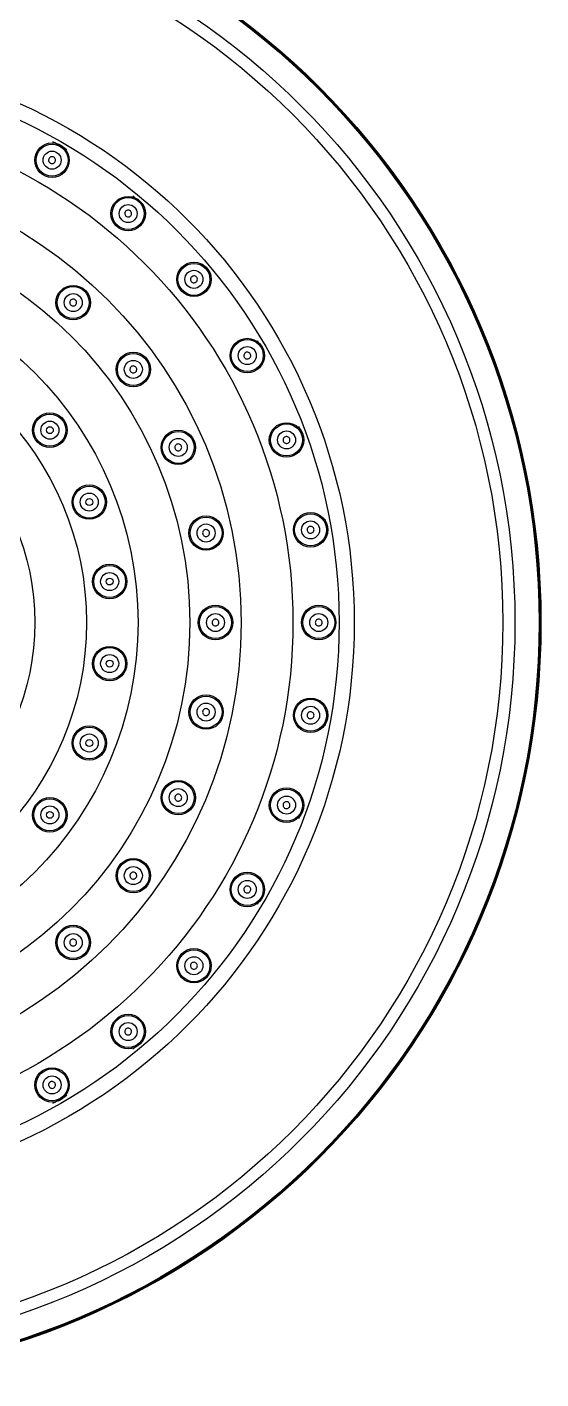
# Model space of a CAD drawing. Header units: millimetres. Extents: x -7413 to 64677, y 6112 to 38711.
# Drawn here: x 49507.6 to 49582.3, y 18202.7 to 18398.9 of the extents above; entities that cross this region are included whole.
import ezdxf

# ---------------------------------------------------------------- set-up
doc = ezdxf.new("R2010")
doc.units = ezdxf.units.MM
doc.header["$LTSCALE"] = 100
doc.layers.add('F-HAT', color=251, linetype='Continuous')
doc.layers.add('내부벽체선', color=3, linetype='Continuous')

# ---------------------------------------------------------------- blocks, each defined once
blk = doc.blocks.new('천정도')
at = {"layer": 'F-HAT', "color": 251}
for p, q in [((76861.98, 18170.64), (76861.91, 18170.88)), ((76852, 18162.74), (76852.3, 18162.82)), ((76856.28, 18144.99), (76856.43, 18144.84)), ((76859.5, 18141.77), (76859.62, 18141.65))]:
    blk.add_line(p, q, dxfattribs=at)
for centre, radius in [((76815.59, 18189.22), 109.79), ((76815.59, 18189.22), 109.68), ((76815.59, 18189.22), 109.53), ((76815.59, 18189.22), 106.01), ((76815.59, 18189.22), 104.26), ((76815.59, 18189.22), 82.66), ((76815.59, 18189.22), 80.46), ((76815.59, 18189.22), 73.76), ((76854.34, 18256.33), 2.5), ((76854.34, 18256.33), 2.32), ((76854.34, 18256.33), 1.31), ((76815.59, 18189.22), 66.24), ((76865.4, 18248.58), 2.5), ((76865.4, 18248.58), 2.32), ((76865.4, 18248.58), 1.31), ((76815.59, 18189.22), 58.76), ((76815.59, 18189.22), 51.24), ((76874.96, 18239.03), 2.5), ((76874.96, 18239.03), 2.32), ((76874.96, 18239.03), 1.31), ((76857.41, 18235.66), 2.5), ((76857.41, 18235.66), 2.32), ((76857.41, 18235.66), 1.31), ((76815.59, 18189.22), 43.76), ((76882.71, 18227.97), 2.5), ((76882.71, 18227.97), 2.32), ((76866.15, 18225.95), 2.5), ((76866.15, 18225.95), 2.32), ((76882.71, 18227.97), 1.31), ((76866.15, 18225.95), 1.31), ((76815.59, 18189.22), 36.24), ((76854.02, 18217.14), 2.5), ((76854.02, 18217.14), 2.32), ((76854.02, 18217.14), 1.31), ((76854.02, 18217.14), 0.5), ((76872.68, 18214.64), 2.5), ((76872.68, 18214.64), 2.32), ((76888.41, 18215.72), 2.5), ((76888.41, 18215.72), 2.32), ((76888.41, 18215.72), 1.31), ((76872.68, 18214.64), 1.31), ((76859.75, 18206.7), 2.5), ((76859.75, 18206.7), 2.32), ((76859.75, 18206.7), 1.31), ((76859.75, 18206.7), 0.5), ((76876.72, 18202.21), 2.5), ((76876.72, 18202.21), 2.32), ((76891.91, 18202.67), 2.5), ((76891.91, 18202.67), 2.32), ((76876.72, 18202.21), 1.31), ((76891.91, 18202.67), 1.31), ((76862.71, 18195.17), 2.5), ((76862.71, 18195.17), 2.32), ((76862.71, 18195.17), 1.31), ((76862.71, 18195.17), 0.5), ((76878.09, 18189.22), 2.5), ((76878.09, 18189.22), 2.32), ((76893.09, 18189.22), 2.5), ((76893.09, 18189.22), 2.32), ((76878.09, 18189.22), 1.31), ((76893.09, 18189.22), 1.31), ((76862.71, 18183.26), 2.5), ((76862.71, 18183.26), 2.32), ((76862.71, 18183.26), 1.31), ((76862.71, 18183.26), 0.5), ((76876.72, 18176.22), 2.5), ((76876.72, 18176.22), 2.32), ((76876.72, 18176.22), 1.31), ((76891.91, 18175.76), 2.5), ((76891.91, 18175.76), 2.32), ((76891.91, 18175.76), 1.31), ((76859.75, 18171.73), 2.5), ((76859.75, 18171.73), 2.32), ((76859.75, 18171.73), 1.31), ((76859.75, 18171.73), 0.5), ((76872.68, 18163.8), 2.5), ((76872.68, 18163.8), 2.32), ((76854.02, 18161.3), 2.5), ((76854.02, 18161.3), 2.32), ((76872.68, 18163.8), 1.31), ((76888.41, 18162.71), 2.5), ((76888.41, 18162.71), 2.32), ((76888.41, 18162.71), 1.31), ((76854.02, 18161.3), 1.31), ((76854.02, 18161.3), 0.5), ((76866.15, 18152.48), 2.5), ((76866.15, 18152.48), 2.32), ((76866.15, 18152.48), 1.31), ((76882.71, 18150.47), 2.5), ((76882.71, 18150.47), 2.32), ((76882.71, 18150.47), 1.31), ((76857.41, 18142.77), 2.5), ((76857.41, 18142.77), 2.32), ((76857.41, 18142.77), 1.31), ((76874.96, 18139.4), 2.5), ((76874.96, 18139.4), 2.32), ((76874.96, 18139.4), 1.31), ((76865.4, 18129.85), 2.5), ((76865.4, 18129.85), 2.32), ((76865.4, 18129.85), 1.31), ((76854.34, 18122.1), 2.5), ((76854.34, 18122.1), 2.32), ((76854.34, 18122.1), 1.31)]:
    blk.add_circle(centre, radius, dxfattribs=at)
for start, end in [(59.2118, 60.8674), (49.3828, 50.7709), (39.2273, 40.6163), (30.0033, 30.7866), (19.9989, 20.8672), (9.2872, 10.8366), (359.3197, 0.6798), (349.1614, 350.7115), (339.1308, 340.0011), (329.2118, 329.9967), (319.3828, 320.7709), (309.2273, 310.6163), (299.1305, 300.7866)]:
    blk.add_arc((76815.59, 18189.22), 79.87, start, end, dxfattribs=at)
for points, knots in [([(76854.59, 18256.76), (76854.52, 18256.8), (76854.38, 18256.85), (76854.15, 18256.81), (76853.96, 18256.68), (76853.84, 18256.48), (76853.83, 18256.26), (76853.91, 18256.04), (76854.02, 18255.94), (76854.09, 18255.9)], [0, 0, 0, 0, 0.222134, 0.444291, 0.666477, 0.888675, 1.110861, 1.333018, 1.555152, 1.555152, 1.555152, 1.555152]), ([(76854.09, 18255.9), (76854.15, 18255.86), (76854.3, 18255.82), (76854.53, 18255.85), (76854.72, 18255.98), (76854.83, 18256.18), (76854.85, 18256.41), (76854.76, 18256.62), (76854.65, 18256.73), (76854.59, 18256.76)], [0, 0, 0, 0, 0.222133, 0.444289, 0.666476, 0.888675, 1.110862, 1.333019, 1.555152, 1.555152, 1.555152, 1.555152]), ([(76865.72, 18248.97), (76865.67, 18249.01), (76865.53, 18249.08), (76865.3, 18249.09), (76865.09, 18249), (76864.94, 18248.82), (76864.89, 18248.6), (76864.93, 18248.37), (76865.03, 18248.25), (76865.08, 18248.2)], [0, 0, 0, 0, 0.222134, 0.444291, 0.666477, 0.888675, 1.110861, 1.333018, 1.555152, 1.555152, 1.555152, 1.555152]), ([(76865.08, 18248.2), (76865.14, 18248.15), (76865.28, 18248.08), (76865.51, 18248.08), (76865.72, 18248.17), (76865.86, 18248.35), (76865.92, 18248.57), (76865.87, 18248.8), (76865.78, 18248.92), (76865.72, 18248.97)], [0, 0, 0, 0, 0.222133, 0.444289, 0.666476, 0.888675, 1.110862, 1.333019, 1.555152, 1.555152, 1.555152, 1.555152]), ([(76875.34, 18239.35), (76875.29, 18239.41), (76875.17, 18239.5), (76874.94, 18239.55), (76874.72, 18239.49), (76874.54, 18239.34), (76874.45, 18239.13), (76874.46, 18238.9), (76874.53, 18238.77), (76874.57, 18238.71)], [0, 0, 0, 0, 0.222134, 0.444291, 0.666477, 0.888675, 1.110861, 1.333018, 1.555152, 1.555152, 1.555152, 1.555152]), ([(76874.57, 18238.71), (76874.62, 18238.65), (76874.74, 18238.56), (76874.97, 18238.52), (76875.19, 18238.57), (76875.37, 18238.72), (76875.46, 18238.93), (76875.46, 18239.16), (76875.39, 18239.3), (76875.34, 18239.35)], [0, 0, 0, 0, 0.222133, 0.444289, 0.666476, 0.888675, 1.110862, 1.333019, 1.555152, 1.555152, 1.555152, 1.555152]), ([(76857.74, 18236.03), (76857.69, 18236.08), (76857.55, 18236.16), (76857.32, 18236.17), (76857.11, 18236.09), (76856.96, 18235.91), (76856.89, 18235.69), (76856.93, 18235.47), (76857.02, 18235.34), (76857.07, 18235.29)], [0, 0, 0, 0, 0.222339, 0.444684, 0.667037, 0.889392, 1.111744, 1.334089, 1.556428, 1.556428, 1.556428, 1.556428]), ([(76857.07, 18235.29), (76857.13, 18235.24), (76857.26, 18235.17), (76857.49, 18235.15), (76857.71, 18235.24), (76857.86, 18235.41), (76857.92, 18235.63), (76857.89, 18235.86), (76857.8, 18235.98), (76857.74, 18236.03)], [0, 0, 0, 0, 0.222339, 0.444684, 0.667036, 0.889392, 1.111744, 1.334089, 1.556428, 1.556428, 1.556428, 1.556428]), ([(76883.14, 18228.22), (76883.1, 18228.28), (76883, 18228.39), (76882.78, 18228.48), (76882.55, 18228.46), (76882.35, 18228.34), (76882.22, 18228.15), (76882.19, 18227.93), (76882.24, 18227.78), (76882.27, 18227.72)], [0, 0, 0, 0, 0.222134, 0.444291, 0.666477, 0.888675, 1.110861, 1.333018, 1.555152, 1.555152, 1.555152, 1.555152]), ([(76882.27, 18227.72), (76882.31, 18227.65), (76882.41, 18227.54), (76882.63, 18227.46), (76882.86, 18227.47), (76883.06, 18227.59), (76883.19, 18227.78), (76883.22, 18228), (76883.17, 18228.15), (76883.14, 18228.22)], [0, 0, 0, 0, 0.222133, 0.444289, 0.666476, 0.888675, 1.110862, 1.333019, 1.555152, 1.555152, 1.555152, 1.555152]), ([(76866.56, 18226.25), (76866.51, 18226.31), (76866.4, 18226.41), (76866.17, 18226.47), (76865.95, 18226.43), (76865.76, 18226.29), (76865.65, 18226.09), (76865.64, 18225.86), (76865.7, 18225.72), (76865.75, 18225.66)], [0, 0, 0, 0, 0.222339, 0.444684, 0.667037, 0.889392, 1.111744, 1.334089, 1.556428, 1.556428, 1.556428, 1.556428]), ([(76865.75, 18225.66), (76865.79, 18225.6), (76865.91, 18225.5), (76866.13, 18225.44), (76866.35, 18225.48), (76866.54, 18225.61), (76866.65, 18225.82), (76866.66, 18226.04), (76866.6, 18226.19), (76866.56, 18226.25)], [0, 0, 0, 0, 0.222339, 0.444684, 0.667036, 0.889392, 1.111744, 1.334089, 1.556428, 1.556428, 1.556428, 1.556428]), ([(76873.14, 18214.84), (76873.11, 18214.91), (76873.02, 18215.03), (76872.81, 18215.14), (76872.58, 18215.14), (76872.37, 18215.05), (76872.23, 18214.88), (76872.17, 18214.65), (76872.2, 18214.5), (76872.23, 18214.43)], [0, 0, 0, 0, 0.222339, 0.444684, 0.667037, 0.889392, 1.111744, 1.334089, 1.556428, 1.556428, 1.556428, 1.556428]), ([(76872.23, 18214.43), (76872.26, 18214.37), (76872.35, 18214.24), (76872.55, 18214.14), (76872.78, 18214.13), (76872.99, 18214.22), (76873.14, 18214.4), (76873.2, 18214.62), (76873.17, 18214.77), (76873.14, 18214.84)], [0, 0, 0, 0, 0.222339, 0.444684, 0.667036, 0.889392, 1.111744, 1.334089, 1.556428, 1.556428, 1.556428, 1.556428]), ([(76888.88, 18215.89), (76888.86, 18215.96), (76888.77, 18216.09), (76888.58, 18216.21), (76888.35, 18216.23), (76888.13, 18216.16), (76887.97, 18215.99), (76887.9, 18215.77), (76887.92, 18215.62), (76887.94, 18215.55)], [0, 0, 0, 0, 0.222134, 0.444291, 0.666477, 0.888675, 1.110861, 1.333018, 1.555152, 1.555152, 1.555152, 1.555152]), ([(76887.94, 18215.55), (76887.97, 18215.48), (76888.05, 18215.35), (76888.25, 18215.23), (76888.48, 18215.21), (76888.69, 18215.29), (76888.85, 18215.45), (76888.93, 18215.67), (76888.91, 18215.82), (76888.88, 18215.89)], [0, 0, 0, 0, 0.222133, 0.444289, 0.666476, 0.888675, 1.110862, 1.333019, 1.555152, 1.555152, 1.555152, 1.555152]), ([(76877.21, 18202.31), (76877.2, 18202.39), (76877.13, 18202.53), (76876.95, 18202.67), (76876.73, 18202.73), (76876.5, 18202.68), (76876.32, 18202.54), (76876.22, 18202.33), (76876.22, 18202.18), (76876.23, 18202.11)], [0, 0, 0, 0, 0.222339, 0.444684, 0.667037, 0.889392, 1.111744, 1.334089, 1.556428, 1.556428, 1.556428, 1.556428]), ([(76892.4, 18202.76), (76892.39, 18202.83), (76892.33, 18202.98), (76892.16, 18203.13), (76891.94, 18203.19), (76891.71, 18203.15), (76891.52, 18203.02), (76891.41, 18202.81), (76891.41, 18202.66), (76891.42, 18202.59)], [0, 0, 0, 0, 0.222134, 0.444291, 0.666477, 0.888675, 1.110861, 1.333018, 1.555152, 1.555152, 1.555152, 1.555152]), ([(76891.42, 18202.59), (76891.43, 18202.51), (76891.49, 18202.37), (76891.66, 18202.22), (76891.88, 18202.16), (76892.11, 18202.2), (76892.3, 18202.33), (76892.41, 18202.53), (76892.41, 18202.69), (76892.4, 18202.76)], [0, 0, 0, 0, 0.222133, 0.444289, 0.666476, 0.888675, 1.110862, 1.333019, 1.555152, 1.555152, 1.555152, 1.555152]), ([(76876.23, 18202.11), (76876.25, 18202.03), (76876.31, 18201.89), (76876.49, 18201.75), (76876.71, 18201.69), (76876.94, 18201.74), (76877.12, 18201.88), (76877.22, 18202.09), (76877.23, 18202.24), (76877.21, 18202.31)], [0, 0, 0, 0, 0.222339, 0.444684, 0.667036, 0.889392, 1.111744, 1.334089, 1.556428, 1.556428, 1.556428, 1.556428]), ([(76878.59, 18189.22), (76878.59, 18189.29), (76878.55, 18189.44), (76878.41, 18189.62), (76878.2, 18189.72), (76877.97, 18189.72), (76877.77, 18189.62), (76877.62, 18189.44), (76877.59, 18189.29), (76877.59, 18189.22)], [0, 0, 0, 0, 0.222339, 0.444684, 0.667037, 0.889392, 1.111744, 1.334089, 1.556428, 1.556428, 1.556428, 1.556428]), ([(76877.59, 18189.22), (76877.59, 18189.14), (76877.62, 18188.99), (76877.77, 18188.81), (76877.97, 18188.71), (76878.2, 18188.71), (76878.41, 18188.81), (76878.55, 18188.99), (76878.59, 18189.14), (76878.59, 18189.22)], [0, 0, 0, 0, 0.222339, 0.444684, 0.667036, 0.889392, 1.111744, 1.334089, 1.556428, 1.556428, 1.556428, 1.556428]), ([(76893.59, 18189.22), (76893.59, 18189.29), (76893.55, 18189.44), (76893.41, 18189.62), (76893.2, 18189.72), (76892.97, 18189.72), (76892.77, 18189.62), (76892.62, 18189.44), (76892.59, 18189.29), (76892.59, 18189.22)], [0, 0, 0, 0, 0.222134, 0.444291, 0.666477, 0.888675, 1.110861, 1.333018, 1.555152, 1.555152, 1.555152, 1.555152]), ([(76892.59, 18189.22), (76892.59, 18189.14), (76892.62, 18188.99), (76892.77, 18188.81), (76892.97, 18188.71), (76893.2, 18188.71), (76893.41, 18188.81), (76893.55, 18188.99), (76893.59, 18189.14), (76893.59, 18189.22)], [0, 0, 0, 0, 0.222133, 0.444289, 0.666476, 0.888675, 1.110862, 1.333019, 1.555152, 1.555152, 1.555152, 1.555152]), ([(76876.23, 18176.33), (76876.22, 18176.25), (76876.22, 18176.1), (76876.32, 18175.89), (76876.5, 18175.75), (76876.73, 18175.71), (76876.95, 18175.76), (76877.13, 18175.91), (76877.2, 18176.05), (76877.21, 18176.12)], [0, 0, 0, 0, 0.222339, 0.444684, 0.667036, 0.889392, 1.111744, 1.334089, 1.556428, 1.556428, 1.556428, 1.556428]), ([(76877.21, 18176.12), (76877.23, 18176.19), (76877.22, 18176.34), (76877.12, 18176.55), (76876.94, 18176.69), (76876.71, 18176.74), (76876.49, 18176.68), (76876.31, 18176.54), (76876.25, 18176.4), (76876.23, 18176.33)], [0, 0, 0, 0, 0.222339, 0.444684, 0.667037, 0.889392, 1.111744, 1.334089, 1.556428, 1.556428, 1.556428, 1.556428]), ([(76891.42, 18175.85), (76891.41, 18175.77), (76891.41, 18175.62), (76891.52, 18175.42), (76891.71, 18175.28), (76891.94, 18175.24), (76892.16, 18175.31), (76892.33, 18175.46), (76892.39, 18175.6), (76892.4, 18175.67)], [0, 0, 0, 0, 0.222133, 0.444289, 0.666476, 0.888675, 1.110862, 1.333019, 1.555152, 1.555152, 1.555152, 1.555152]), ([(76892.4, 18175.67), (76892.41, 18175.74), (76892.41, 18175.9), (76892.3, 18176.1), (76892.11, 18176.23), (76891.88, 18176.27), (76891.66, 18176.21), (76891.49, 18176.06), (76891.43, 18175.92), (76891.42, 18175.85)], [0, 0, 0, 0, 0.222134, 0.444291, 0.666477, 0.888675, 1.110861, 1.333018, 1.555152, 1.555152, 1.555152, 1.555152]), ([(76872.23, 18164), (76872.2, 18163.93), (76872.17, 18163.78), (76872.23, 18163.56), (76872.37, 18163.38), (76872.58, 18163.29), (76872.81, 18163.3), (76873.02, 18163.4), (76873.11, 18163.52), (76873.14, 18163.59)], [0, 0, 0, 0, 0.222339, 0.444684, 0.667036, 0.889392, 1.111744, 1.334089, 1.556428, 1.556428, 1.556428, 1.556428]), ([(76873.14, 18163.59), (76873.17, 18163.66), (76873.2, 18163.81), (76873.14, 18164.03), (76872.99, 18164.21), (76872.78, 18164.3), (76872.55, 18164.3), (76872.35, 18164.19), (76872.26, 18164.07), (76872.23, 18164)], [0, 0, 0, 0, 0.222339, 0.444684, 0.667037, 0.889392, 1.111744, 1.334089, 1.556428, 1.556428, 1.556428, 1.556428]), ([(76887.94, 18162.88), (76887.92, 18162.81), (76887.9, 18162.66), (76887.97, 18162.44), (76888.13, 18162.28), (76888.35, 18162.2), (76888.58, 18162.22), (76888.77, 18162.34), (76888.86, 18162.47), (76888.88, 18162.54)], [0, 0, 0, 0, 0.222133, 0.444289, 0.666476, 0.888675, 1.110862, 1.333019, 1.555152, 1.555152, 1.555152, 1.555152]), ([(76888.88, 18162.54), (76888.91, 18162.61), (76888.93, 18162.76), (76888.85, 18162.98), (76888.69, 18163.14), (76888.48, 18163.22), (76888.25, 18163.2), (76888.05, 18163.08), (76887.97, 18162.95), (76887.94, 18162.88)], [0, 0, 0, 0, 0.222134, 0.444291, 0.666477, 0.888675, 1.110861, 1.333018, 1.555152, 1.555152, 1.555152, 1.555152]), ([(76865.75, 18152.77), (76865.7, 18152.71), (76865.64, 18152.57), (76865.65, 18152.34), (76865.76, 18152.14), (76865.95, 18152), (76866.17, 18151.96), (76866.4, 18152.02), (76866.51, 18152.13), (76866.56, 18152.19)], [0, 0, 0, 0, 0.222339, 0.444684, 0.667036, 0.889392, 1.111744, 1.334089, 1.556428, 1.556428, 1.556428, 1.556428]), ([(76866.56, 18152.19), (76866.6, 18152.25), (76866.66, 18152.39), (76866.65, 18152.62), (76866.54, 18152.82), (76866.35, 18152.96), (76866.13, 18153), (76865.91, 18152.94), (76865.79, 18152.83), (76865.75, 18152.77)], [0, 0, 0, 0, 0.222339, 0.444684, 0.667037, 0.889392, 1.111744, 1.334089, 1.556428, 1.556428, 1.556428, 1.556428]), ([(76882.27, 18150.72), (76882.24, 18150.65), (76882.19, 18150.51), (76882.22, 18150.28), (76882.35, 18150.09), (76882.55, 18149.97), (76882.78, 18149.96), (76883, 18150.04), (76883.1, 18150.15), (76883.14, 18150.22)], [0, 0, 0, 0, 0.222133, 0.444289, 0.666476, 0.888675, 1.110862, 1.333019, 1.555152, 1.555152, 1.555152, 1.555152]), ([(76883.14, 18150.22), (76883.17, 18150.28), (76883.22, 18150.43), (76883.19, 18150.66), (76883.06, 18150.85), (76882.86, 18150.96), (76882.63, 18150.98), (76882.41, 18150.89), (76882.31, 18150.78), (76882.27, 18150.72)], [0, 0, 0, 0, 0.222134, 0.444291, 0.666477, 0.888675, 1.110861, 1.333018, 1.555152, 1.555152, 1.555152, 1.555152]), ([(76857.07, 18143.14), (76857.02, 18143.09), (76856.93, 18142.97), (76856.89, 18142.74), (76856.96, 18142.52), (76857.11, 18142.35), (76857.32, 18142.26), (76857.55, 18142.27), (76857.69, 18142.35), (76857.74, 18142.4)], [0, 0, 0, 0, 0.222339, 0.444684, 0.667036, 0.889392, 1.111744, 1.334089, 1.556428, 1.556428, 1.556428, 1.556428]), ([(76857.74, 18142.4), (76857.8, 18142.45), (76857.89, 18142.57), (76857.92, 18142.8), (76857.86, 18143.02), (76857.71, 18143.19), (76857.49, 18143.28), (76857.26, 18143.27), (76857.13, 18143.19), (76857.07, 18143.14)], [0, 0, 0, 0, 0.222339, 0.444684, 0.667037, 0.889392, 1.111744, 1.334089, 1.556428, 1.556428, 1.556428, 1.556428]), ([(76875.34, 18139.08), (76875.39, 18139.14), (76875.46, 18139.27), (76875.46, 18139.5), (76875.37, 18139.71), (76875.19, 18139.86), (76874.97, 18139.92), (76874.74, 18139.87), (76874.62, 18139.78), (76874.57, 18139.72)], [0, 0, 0, 0, 0.222134, 0.444291, 0.666477, 0.888675, 1.110861, 1.333018, 1.555152, 1.555152, 1.555152, 1.555152]), ([(76874.57, 18139.72), (76874.53, 18139.66), (76874.46, 18139.53), (76874.45, 18139.3), (76874.54, 18139.09), (76874.72, 18138.94), (76874.94, 18138.88), (76875.17, 18138.93), (76875.29, 18139.02), (76875.34, 18139.08)], [0, 0, 0, 0, 0.222133, 0.444289, 0.666476, 0.888675, 1.110862, 1.333019, 1.555152, 1.555152, 1.555152, 1.555152]), ([(76865.08, 18130.23), (76865.03, 18130.18), (76864.93, 18130.06), (76864.89, 18129.84), (76864.94, 18129.61), (76865.09, 18129.44), (76865.3, 18129.34), (76865.53, 18129.35), (76865.67, 18129.42), (76865.72, 18129.47)], [0, 0, 0, 0, 0.222133, 0.444289, 0.666476, 0.888675, 1.110862, 1.333019, 1.555152, 1.555152, 1.555152, 1.555152]), ([(76865.72, 18129.47), (76865.78, 18129.51), (76865.87, 18129.64), (76865.92, 18129.86), (76865.86, 18130.08), (76865.72, 18130.26), (76865.51, 18130.35), (76865.28, 18130.35), (76865.14, 18130.28), (76865.08, 18130.23)], [0, 0, 0, 0, 0.222134, 0.444291, 0.666477, 0.888675, 1.110861, 1.333018, 1.555152, 1.555152, 1.555152, 1.555152]), ([(76854.09, 18122.53), (76854.02, 18122.5), (76853.91, 18122.39), (76853.83, 18122.18), (76853.84, 18121.95), (76853.96, 18121.75), (76854.15, 18121.62), (76854.38, 18121.59), (76854.52, 18121.63), (76854.59, 18121.67)], [0, 0, 0, 0, 0.222133, 0.444289, 0.666476, 0.888675, 1.110862, 1.333019, 1.555152, 1.555152, 1.555152, 1.555152]), ([(76854.59, 18121.67), (76854.65, 18121.7), (76854.76, 18121.81), (76854.85, 18122.02), (76854.83, 18122.25), (76854.72, 18122.45), (76854.53, 18122.58), (76854.3, 18122.61), (76854.15, 18122.57), (76854.09, 18122.53)], [0, 0, 0, 0, 0.222134, 0.444291, 0.666477, 0.888675, 1.110861, 1.333018, 1.555152, 1.555152, 1.555152, 1.555152])]:
    blk.add_open_spline(points, degree=3, knots=knots, dxfattribs=at)

msp = doc.modelspace()

# ---------------------------------------------------------------- block references
at = {"layer": '내부벽체선'}
msp.add_blockref('천정도', (-27343.11, 123.23), dxfattribs=at)

doc.saveas('drawing.dxf')
